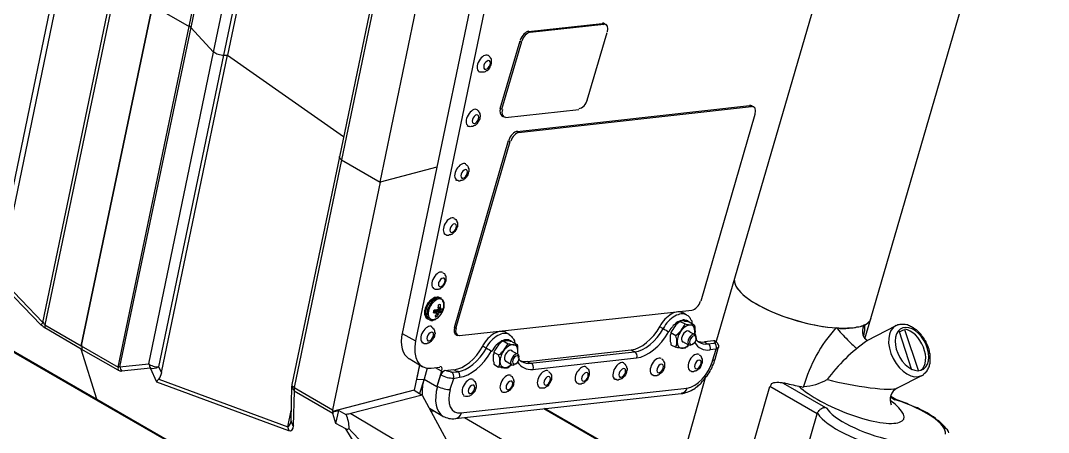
# Model space of a CAD drawing. Header units: inches. Extents: x 109 to 1721, y 29 to 669.
# Drawn here: x 1471.72 to 1514.76, y 426.01 to 443.26 of the extents above; entities that cross this region are included whole.
import ezdxf

# ---------------------------------------------------------------- set-up
doc = ezdxf.new("R2010")
doc.units = ezdxf.units.IN
doc.header["$LTSCALE"] = 0.03937
doc.header["$MEASUREMENT"] = 0
doc.layers.add('PDF3_Geometría', color=7, linetype='Continuous')

# ---------------------------------------------------------------- blocks, each defined once
blk = doc.blocks.new('OH3A1-1$-$ASSY$$CENTER$TUB_-_v2$-$copia1')
at = {"layer": 'PDF3_Geometría', "lineweight": -3}
for points in [[(17.8883, 14.5717), (17.7783, 14.0459), (17.84, 14.0109)], [(17.84, 14.0109), (17.9492, 14.5367), (17.8883, 14.5717)], [(17.9517, 14.5342), (17.8425, 14.0092)], [(17.8808, 13.9675), (17.9867, 14.4742), (17.9742, 14.5125), (17.9725, 14.5133), (17.9708, 14.515), (17.9683, 14.5167), (17.9667, 14.5183), (17.9517, 14.5342)], [(18.9817, 13.5217), (19.2792, 14.545)], [(18.0033, 14.4692), (17.8975, 13.9625)], [(18.0125, 14.4792), (17.9042, 13.9625), (18.0983, 13.8267)], [(18.365, 14.3033), (18.1967, 13.4967)], [(18.3817, 14.265), (18.2192, 13.4842)], [(18.7225, 13.4817), (18.9433, 14.2392)], [(18.1675, 14.1583), (18.0917, 13.7925)], [(18.1717, 14.1542), (18.095, 13.7875)], [(17.6225, 14.1192), (17.5142, 13.5975)], [(17.63, 14.1125), (17.5217, 13.5909), (17.595, 13.515), (17.7133, 14.0833)], [(18.095, 13.7875), (18.16, 13.75), (18.2358, 14.1167)], [(17.7175, 14.0817), (17.5983, 13.5109), (17.6592, 13.4759)], [(17.6592, 13.4759), (17.7783, 14.0458), (17.84, 14.0108)], [(17.7783, 14.0458), (17.6592, 13.4759)], [(18.4083, 14.0025), (18.5317, 14.0158)], [(18.5317, 14.0158), (18.5342, 14.0142)], [(18.5375, 14.0133), (18.535, 14.015)], [(17.6592, 13.4759), (17.7208, 13.44), (17.84, 14.0108)], [(17.8425, 14.0092), (17.7233, 13.4409), (17.7725, 13.4459), (17.8808, 13.9675)], [(17.8425, 14.0092), (17.8808, 13.9675)], [(17.8425, 14.0092), (17.8808, 13.9675)], [(18.4108, 14.0008), (18.4083, 14.0025)], [(18.5342, 14.0142), (18.4108, 14.0008)], [(18.5067, 13.8875), (18.54, 14.0008)], [(18.3608, 13.8733), (18.3942, 13.9867)], [(18.3967, 13.985), (18.3633, 13.8717)], [(18.3942, 13.9867), (18.3967, 13.985)], [(17.8975, 13.9625), (17.7883, 13.4409), (17.7933, 13.4309)], [(17.7934, 13.4309), (17.9042, 13.9625), (18.0983, 13.8267)], [(17.8975, 13.9625), (17.9042, 13.9625)], [(17.8975, 13.9625), (17.9042, 13.9625)], [(18.3408, 13.9625), (18.3417, 13.9617), (18.3433, 13.96), (18.3442, 13.9583), (18.345, 13.9575), (18.3458, 13.9558), (18.3458, 13.955), (18.3458, 13.9533), (18.3458, 13.9517), (18.3458, 13.9508), (18.3458, 13.9492), (18.3458, 13.9483), (18.345, 13.9467), (18.3442, 13.945), (18.3433, 13.9425), (18.3425, 13.9408), (18.3408, 13.9383), (18.34, 13.9375), (18.3392, 13.9367), (18.3375, 13.9367), (18.3367, 13.9358), (18.3358, 13.935), (18.3342, 13.9342), (18.3333, 13.9342), (18.3317, 13.9342), (18.33, 13.9342), (18.3283, 13.9342), (18.3267, 13.9342), (18.325, 13.935)], [(18.3892, 13.835), (18.7783, 13.8783)], [(18.3917, 13.8333), (18.7817, 13.8767)], [(18.7783, 13.8783), (18.7817, 13.8767)], [(18.785, 13.8758), (18.7825, 13.8775)], [(18.3217, 13.8717), (18.3233, 13.87), (18.3242, 13.8692), (18.325, 13.8675), (18.3258, 13.8667), (18.3267, 13.865), (18.3267, 13.8633), (18.3275, 13.8625), (18.3275, 13.8608), (18.3275, 13.86), (18.3267, 13.8583), (18.3267, 13.8575), (18.3267, 13.8558), (18.3258, 13.8542), (18.3242, 13.8517), (18.3233, 13.85), (18.3217, 13.8475), (18.3208, 13.8467), (18.32, 13.8458), (18.3192, 13.845), (18.3175, 13.845), (18.3167, 13.8442), (18.315, 13.8433), (18.3142, 13.8433), (18.3125, 13.8433), (18.3108, 13.8425), (18.3092, 13.8433), (18.3075, 13.8433), (18.3058, 13.8442)], [(18.3633, 13.8717), (18.3608, 13.8733)], [(18.3658, 13.8592), (18.3633, 13.8608)], [(18.37, 13.8583), (18.4925, 13.8717)], [(18.7875, 13.8633), (18.6967, 13.5508)], [(18.3917, 13.8333), (18.3892, 13.835)], [(18.2842, 13.5067), (18.375, 13.82)], [(18.2867, 13.505), (18.3775, 13.8183)], [(18.375, 13.82), (18.3775, 13.8183)], [(18.0917, 13.7925), (18.0117, 13.4109)], [(18.095, 13.7875), (18.0158, 13.4058), (18.08, 13.3684)], [(18.255, 13.775), (18.16, 13.75), (18.08, 13.3684)], [(18.095, 13.7875), (18.16, 13.75)], [(18.255, 13.775), (18.16, 13.75)], [(18.3025, 13.78), (18.3042, 13.7792), (18.305, 13.7783), (18.3067, 13.7767), (18.3075, 13.7758), (18.3075, 13.7742), (18.3083, 13.7725), (18.3083, 13.7717), (18.3083, 13.77), (18.3083, 13.7692), (18.3083, 13.7675), (18.3075, 13.7667), (18.3075, 13.765), (18.3067, 13.7625), (18.3058, 13.7608), (18.3042, 13.7583), (18.3025, 13.7567), (18.3017, 13.7558), (18.3008, 13.755), (18.3, 13.7542), (18.2992, 13.7533), (18.2975, 13.7533), (18.2967, 13.7525), (18.295, 13.7525), (18.2933, 13.7517), (18.2917, 13.7517), (18.29, 13.7525), (18.2883, 13.7525), (18.2867, 13.7533)], [(17.5917, 13.5108), (17.5175, 13.5867), (17.52, 13.5692), (17.265, 13.7617)], [(17.6875, 13.3833), (17.1484, 13.6942), (17.145, 13.6967), (17.1409, 13.6992), (17.1367, 13.7025), (17.1334, 13.705), (17.1292, 13.7083), (17.125, 13.7117), (17.1217, 13.715), (17.1175, 13.7183), (17.1142, 13.7225), (17.1109, 13.7258), (17.1067, 13.73), (17.1034, 13.7333), (17.1, 13.7375), (17.0975, 13.7417), (17.0942, 13.7458), (17.0909, 13.75)], [(17.1467, 13.6975), (17.685, 13.3867)], [(18.2833, 13.6892), (18.285, 13.6883), (18.2867, 13.6875), (18.2875, 13.6858), (18.2883, 13.6842), (18.2883, 13.6833), (18.2892, 13.6817), (18.2892, 13.6808), (18.2892, 13.6792), (18.2892, 13.6775), (18.2892, 13.6767), (18.2892, 13.675), (18.2883, 13.6742), (18.2875, 13.6717), (18.2867, 13.67), (18.285, 13.6675), (18.2833, 13.6658), (18.2825, 13.665), (18.2817, 13.6642), (18.2808, 13.6633), (18.28, 13.6625), (18.2783, 13.6625), (18.2775, 13.6617), (18.2758, 13.6617), (18.2742, 13.6608), (18.2733, 13.6608), (18.2717, 13.6608), (18.27, 13.6617), (18.2683, 13.6625)], [(18.265, 13.5983), (18.2658, 13.5975), (18.2675, 13.5967), (18.2683, 13.595), (18.2692, 13.5933), (18.27, 13.5925), (18.27, 13.5908), (18.27, 13.5892), (18.27, 13.5883), (18.27, 13.5867), (18.27, 13.5858), (18.27, 13.5842), (18.2692, 13.5833), (18.2683, 13.5808), (18.2675, 13.5792), (18.2667, 13.5767), (18.265, 13.575), (18.2642, 13.5742), (18.2633, 13.5733), (18.2617, 13.5725), (18.2608, 13.5717), (18.26, 13.5708), (18.2583, 13.5708), (18.2567, 13.57), (18.2558, 13.57), (18.2542, 13.57), (18.2525, 13.57), (18.2508, 13.5708), (18.2492, 13.5717)], [(18.2617, 13.5542), (18.2592, 13.5558), (18.2583, 13.5567), (18.2567, 13.5567), (18.255, 13.5567), (18.2542, 13.5567), (18.2525, 13.5567), (18.2508, 13.5567), (18.2492, 13.5558), (18.2483, 13.555), (18.2467, 13.5542), (18.245, 13.5533), (18.2442, 13.5517), (18.2425, 13.5508), (18.2417, 13.5492), (18.24, 13.5483), (18.2392, 13.5467), (18.2383, 13.545), (18.2375, 13.5433), (18.2367, 13.5417), (18.2358, 13.54), (18.235, 13.5383), (18.235, 13.5367), (18.2342, 13.535), (18.2342, 13.5333), (18.2342, 13.5317), (18.2342, 13.53), (18.2342, 13.5283), (18.235, 13.5267), (18.2358, 13.525), (18.2358, 13.5242), (18.2367, 13.5225), (18.2383, 13.5217), (18.2392, 13.5208), (18.2417, 13.52)], [(18.265, 13.5367), (18.2658, 13.5383), (18.2658, 13.5392), (18.2667, 13.5408), (18.2667, 13.5417), (18.2667, 13.5433), (18.2667, 13.545), (18.2667, 13.5458), (18.2667, 13.5467), (18.2658, 13.5483), (18.2658, 13.5492), (18.265, 13.55), (18.265, 13.5517), (18.2642, 13.5525), (18.2633, 13.5533), (18.2625, 13.5542), (18.2617, 13.5542)], [(18.2542, 13.5308), (18.2492, 13.5342), (18.2525, 13.5308)], [(18.2525, 13.5317), (18.2492, 13.5342)], [(18.2492, 13.5342), (18.2542, 13.5308)], [(18.2583, 13.5308), (18.2508, 13.5358)], [(18.2517, 13.5358), (18.2592, 13.5308)], [(18.2542, 13.5358), (18.2542, 13.5358)], [(18.26, 13.5317), (18.255, 13.5358), (18.26, 13.5325)], [(18.2558, 13.5367), (18.2558, 13.5367)], [(18.2625, 13.5333), (18.2558, 13.5367)], [(18.2567, 13.5392), (18.2567, 13.5392)], [(18.2567, 13.5392), (18.2608, 13.5375)], [(18.2608, 13.5375), (18.2567, 13.5392)], [(18.2567, 13.5383), (18.2617, 13.5367)], [(18.2567, 13.5383), (18.2617, 13.5367)], [(18.2575, 13.5408), (18.26, 13.5392), (18.2575, 13.5408)], [(18.2608, 13.5442), (18.26, 13.5442)], [(18.2608, 13.5392), (18.2608, 13.5392)], [(18.2608, 13.5375), (18.2608, 13.5375)], [(18.2617, 13.5367), (18.2617, 13.5367)], [(18.6817, 13.535), (18.2925, 13.4925)], [(18.2417, 13.52), (18.2425, 13.5192), (18.2433, 13.5192), (18.245, 13.5183), (18.2458, 13.5183), (18.2467, 13.5183), (18.2483, 13.5183), (18.2492, 13.5192), (18.25, 13.5192), (18.2517, 13.52), (18.2525, 13.52), (18.2533, 13.5208), (18.255, 13.5217), (18.2558, 13.5225), (18.2567, 13.5233), (18.2575, 13.5242), (18.2592, 13.5258)], [(18.2525, 13.5308), (18.2525, 13.5308)], [(18.2533, 13.5308), (18.2575, 13.5292)], [(18.2533, 13.5283), (18.2533, 13.5283)], [(18.255, 13.525), (18.2533, 13.5267)], [(18.2542, 13.53), (18.2542, 13.5308)], [(18.2575, 13.5283), (18.2542, 13.53)], [(18.2575, 13.5283), (18.2575, 13.5283)], [(18.2592, 13.5308), (18.2583, 13.5308)], [(18.26, 13.5317), (18.26, 13.5317)], [(18.6767, 13.5158), (18.675, 13.5175), (18.6733, 13.5183), (18.6717, 13.5183), (18.6692, 13.5192), (18.6675, 13.5192), (18.665, 13.5183), (18.6625, 13.5175), (18.66, 13.5167), (18.6583, 13.5158), (18.6558, 13.5142), (18.6533, 13.5117), (18.6508, 13.51), (18.6492, 13.5075), (18.6467, 13.505), (18.645, 13.5025), (18.6433, 13.4992)], [(18.6775, 13.5158), (18.675, 13.5158), (18.6725, 13.5167), (18.67, 13.5167), (18.6683, 13.5175), (18.6667, 13.5175), (18.665, 13.5175), (18.6633, 13.5175), (18.6625, 13.5167), (18.66, 13.515), (18.6575, 13.5125), (18.655, 13.5108), (18.6533, 13.5083), (18.6517, 13.5058), (18.65, 13.5033), (18.6483, 13.5008), (18.6467, 13.4983), (18.6467, 13.4958), (18.6458, 13.4933), (18.6458, 13.4908), (18.6458, 13.4892)], [(18.6625, 13.5167), (18.6708, 13.5125)], [(18.6725, 13.5275), (18.6675, 13.5308)], [(18.6725, 13.5275), (18.675, 13.5267), (18.6767, 13.525), (18.6783, 13.5233), (18.6792, 13.5217), (18.68, 13.5192), (18.6817, 13.5175), (18.6817, 13.515), (18.6825, 13.5125)], [(18.6775, 13.5158), (18.6858, 13.5108)], [(18.9717, 13.4875), (18.9817, 13.5217)], [(17.5983, 13.5108), (17.5983, 13.5108)], [(17.6592, 13.47), (17.5983, 13.5058)], [(18.2458, 13.5075), (18.2475, 13.5067), (18.2483, 13.505), (18.2492, 13.5042), (18.25, 13.5025), (18.2508, 13.5017), (18.2508, 13.5), (18.2508, 13.4983), (18.2517, 13.4975), (18.2517, 13.4958), (18.2508, 13.495), (18.2508, 13.4933), (18.2508, 13.4925), (18.25, 13.49), (18.2483, 13.4875), (18.2475, 13.4858), (18.2458, 13.4842), (18.245, 13.4833), (18.2442, 13.4825), (18.2433, 13.4817), (18.2417, 13.4808), (18.2408, 13.48), (18.2392, 13.48), (18.2383, 13.4792), (18.2367, 13.4792), (18.235, 13.4792), (18.2333, 13.4792), (18.2317, 13.48), (18.23, 13.4808)], [(18.2867, 13.505), (18.2842, 13.5067)], [(18.6333, 13.505), (18.6283, 13.5075)], [(18.6467, 13.4983), (18.655, 13.4933)], [(18.655, 13.4733), (18.6558, 13.4758), (18.6567, 13.4775), (18.6567, 13.48), (18.6567, 13.4825), (18.6567, 13.485), (18.6567, 13.4875), (18.6558, 13.49), (18.655, 13.4933), (18.6583, 13.4958), (18.66, 13.4975), (18.6625, 13.5), (18.6642, 13.5017)], [(18.6642, 13.5017), (18.6658, 13.5042), (18.6675, 13.5067), (18.6692, 13.5092), (18.6708, 13.5125), (18.6733, 13.5117), (18.6758, 13.5117), (18.6775, 13.5108), (18.6792, 13.5108)], [(18.6867, 13.4942), (18.6767, 13.5)], [(18.6792, 13.5108), (18.6817, 13.5108), (18.6825, 13.5108), (18.6842, 13.5108), (18.6858, 13.5108), (18.6867, 13.5075), (18.6867, 13.505), (18.6867, 13.5025), (18.6875, 13.5)], [(18.6875, 13.5), (18.6867, 13.4967), (18.6867, 13.4942)], [(18.9233, 13.5058), (18.9258, 13.5058), (18.9275, 13.5058), (18.93, 13.505), (18.9325, 13.505), (18.9367, 13.505), (18.94, 13.505), (18.9433, 13.5058), (18.9467, 13.5058), (18.9492, 13.5058), (18.9517, 13.5058), (18.9542, 13.5067), (18.9558, 13.5067), (18.9583, 13.5075), (18.9617, 13.5075), (18.9642, 13.5083), (18.9667, 13.5092), (18.9692, 13.51), (18.97, 13.5108), (18.9717, 13.5108)], [(18.9717, 13.5108), (18.9708, 13.5067), (18.9708, 13.5017), (18.97, 13.4967), (18.9692, 13.4917)], [(19.0233, 13.5092), (18.975, 13.4842)], [(19.0667, 13.4258), (19.0683, 13.4267), (19.07, 13.4275), (19.0708, 13.4292), (19.0725, 13.43), (19.0733, 13.4317), (19.075, 13.4325), (19.0758, 13.4342), (19.0767, 13.4358), (19.0775, 13.4375), (19.0783, 13.4392), (19.0792, 13.4408), (19.08, 13.4425), (19.08, 13.4442), (19.0808, 13.4467), (19.0808, 13.4483), (19.0808, 13.45), (19.0808, 13.4525), (19.0808, 13.4542), (19.0808, 13.4558), (19.0808, 13.4583), (19.0808, 13.46), (19.0808, 13.4625), (19.08, 13.4642), (19.08, 13.4667), (19.0792, 13.4683), (19.0792, 13.47), (19.0783, 13.4725), (19.0775, 13.4742), (19.0767, 13.4767), (19.0758, 13.4783), (19.075, 13.48), (19.0742, 13.4825), (19.0733, 13.4842), (19.0717, 13.4858), (19.0708, 13.4883), (19.0692, 13.49), (19.0683, 13.4917), (19.0667, 13.4933), (19.0658, 13.495), (19.0642, 13.4967), (19.0625, 13.4983), (19.0617, 13.4992), (19.06, 13.5008), (19.0583, 13.5025), (19.0567, 13.5033), (19.055, 13.5042), (19.0533, 13.5058), (19.0517, 13.5067), (19.05, 13.5075), (19.0483, 13.5083), (19.0467, 13.5092), (19.045, 13.51), (19.0433, 13.5108), (19.0417, 13.5108), (19.0392, 13.5117), (19.0375, 13.5117), (19.0358, 13.5117), (19.0342, 13.5117), (19.0325, 13.5117), (19.03, 13.5117), (19.0283, 13.5108), (19.0267, 13.5108), (19.025, 13.51), (19.0233, 13.5092)], [(19.0283, 13.5017), (19.05, 13.4358)], [(19.0292, 13.4992), (19.0383, 13.5033)], [(19.0383, 13.5033), (19.0617, 13.4333)], [(18.1967, 13.4967), (18.2192, 13.4842)], [(18.2892, 13.4925), (18.2867, 13.4942)], [(18.38, 13.4833), (18.3783, 13.4842), (18.3767, 13.485), (18.375, 13.4858), (18.3725, 13.4858), (18.3708, 13.4858), (18.3683, 13.4858), (18.3658, 13.485), (18.3633, 13.4842), (18.3617, 13.4825), (18.3592, 13.4808), (18.3567, 13.4792), (18.3542, 13.4767), (18.3525, 13.475), (18.35, 13.4717), (18.3483, 13.4692), (18.3467, 13.4667)], [(18.3808, 13.4825), (18.3783, 13.4833), (18.3758, 13.4842), (18.3733, 13.4842), (18.3717, 13.4842), (18.37, 13.4842), (18.3683, 13.4842), (18.3667, 13.4842), (18.3658, 13.4842), (18.3625, 13.4817), (18.3608, 13.48), (18.3583, 13.4775), (18.3567, 13.4758), (18.355, 13.4733), (18.3533, 13.4708), (18.3517, 13.4683), (18.35, 13.465), (18.35, 13.4625), (18.3492, 13.4608), (18.3492, 13.4583), (18.3492, 13.4558)], [(18.3658, 13.4842), (18.3742, 13.4792)], [(18.3758, 13.495), (18.3708, 13.4975)], [(18.3758, 13.495), (18.3783, 13.4933), (18.38, 13.4917), (18.3808, 13.49), (18.3825, 13.4883), (18.3833, 13.4867), (18.385, 13.4842), (18.385, 13.4825), (18.3858, 13.48)], [(18.3808, 13.4825), (18.3892, 13.4783)], [(18.6458, 13.4892), (18.6458, 13.4867), (18.6458, 13.4833), (18.6467, 13.4808), (18.6467, 13.4775)], [(18.6767, 13.4767), (18.6667, 13.4825)], [(18.6883, 13.4883), (18.6883, 13.49)], [(18.6883, 13.4867), (18.69, 13.485), (18.6908, 13.4842), (18.6925, 13.4825), (18.6942, 13.4817)], [(18.7183, 13.4842), (18.7033, 13.4825)], [(18.7033, 13.4825), (18.7083, 13.4792)], [(18.72, 13.4833), (18.7208, 13.4833), (18.7225, 13.4825), (18.7233, 13.4817), (18.7242, 13.4808), (18.725, 13.48), (18.725, 13.4792), (18.7258, 13.4783), (18.7258, 13.4775), (18.7267, 13.4767), (18.7267, 13.475), (18.7267, 13.4733), (18.7258, 13.4717)], [(17.685, 13.3867), (17.6592, 13.47)], [(17.7208, 13.435), (17.6592, 13.47)], [(17.685, 13.3867), (17.6592, 13.47)], [(18.265, 13.3575), (18.2675, 13.3567), (18.27, 13.3558), (18.2725, 13.355), (18.275, 13.3542), (18.2775, 13.3542), (18.28, 13.3533), (18.2834, 13.3533), (18.2859, 13.3542), (18.6642, 13.3958), (18.6667, 13.3958), (18.6692, 13.3967), (18.6717, 13.3975), (18.6742, 13.3983), (18.6767, 13.3992), (18.6783, 13.4), (18.6808, 13.4008), (18.6833, 13.4025), (18.685, 13.4033), (18.6875, 13.405), (18.6892, 13.4067), (18.6917, 13.4083), (18.6933, 13.41), (18.6958, 13.4117), (18.6975, 13.4133), (18.6992, 13.4158), (18.7008, 13.4175), (18.7025, 13.4192), (18.7042, 13.4217), (18.7058, 13.4242), (18.7075, 13.4258), (18.7092, 13.4283), (18.7108, 13.4308), (18.7125, 13.4333), (18.7133, 13.4358), (18.715, 13.4375), (18.7158, 13.44), (18.7167, 13.4425), (18.7183, 13.445), (18.7192, 13.4475), (18.72, 13.4508), (18.7208, 13.4533), (18.7258, 13.4717)], [(18.3367, 13.4717), (18.3317, 13.475)], [(18.35, 13.465), (18.3583, 13.4608)], [(18.3583, 13.44), (18.3592, 13.4425), (18.36, 13.445), (18.36, 13.4475), (18.36, 13.4492), (18.36, 13.4517), (18.36, 13.455), (18.3592, 13.4575), (18.3583, 13.4608), (18.3617, 13.4625), (18.3633, 13.465), (18.3658, 13.4667), (18.3675, 13.4692)], [(18.3675, 13.4692), (18.3692, 13.4717), (18.3708, 13.4742), (18.3725, 13.4767), (18.3742, 13.4792), (18.3767, 13.4792), (18.3792, 13.4783), (18.3808, 13.4783), (18.3825, 13.4775)], [(18.39, 13.4617), (18.38, 13.4675)], [(18.3825, 13.4775), (18.3842, 13.4775), (18.3858, 13.4775), (18.3875, 13.4775), (18.3892, 13.4783), (18.39, 13.475), (18.39, 13.4725), (18.39, 13.4692), (18.39, 13.4675)], [(18.39, 13.4675), (18.39, 13.4642), (18.39, 13.4617)], [(18.4067, 13.4492), (18.4117, 13.4467), (18.5858, 13.4658), (18.58, 13.4683)], [(18.58, 13.4683), (18.4067, 13.4492)], [(18.6467, 13.4775), (18.655, 13.4733)], [(18.6642, 13.4717), (18.6625, 13.4717), (18.66, 13.4725), (18.6583, 13.4725), (18.655, 13.4733)], [(18.6708, 13.4717), (18.6692, 13.4717), (18.6675, 13.4717), (18.6658, 13.4717), (18.6642, 13.4717)], [(18.6767, 13.4767), (18.675, 13.4758), (18.6742, 13.4742), (18.6725, 13.4733), (18.6708, 13.4717)], [(18.6833, 13.4783), (18.6817, 13.4775)], [(18.7083, 13.4792), (18.7192, 13.48)], [(18.7167, 13.4508), (18.7225, 13.47), (18.7117, 13.4692)], [(18.9667, 13.4783), (18.9667, 13.4783)], [(18.23, 13.4408), (18.2083, 13.4542)], [(18.3492, 13.4558), (18.3492, 13.4533), (18.3492, 13.4508), (18.35, 13.4483), (18.35, 13.445)], [(18.38, 13.4442), (18.37, 13.45)], [(18.3917, 13.455), (18.3917, 13.4567)], [(18.3917, 13.4542), (18.3925, 13.4525), (18.3942, 13.4508), (18.3958, 13.45), (18.3975, 13.4492)], [(18.5892, 13.455), (18.415, 13.4358)], [(18.5675, 13.4475), (18.5692, 13.4458), (18.57, 13.445), (18.5708, 13.4433), (18.5717, 13.4425), (18.5725, 13.4408), (18.5725, 13.4392), (18.5733, 13.4383), (18.5733, 13.4367), (18.5733, 13.4358), (18.5725, 13.4342), (18.5725, 13.4333), (18.5725, 13.4317), (18.5717, 13.43), (18.5708, 13.4275), (18.5692, 13.425), (18.5675, 13.4233), (18.5667, 13.4225), (18.5658, 13.4217), (18.565, 13.4208), (18.5633, 13.4208), (18.5625, 13.42), (18.5608, 13.4192), (18.56, 13.4192), (18.5583, 13.4183), (18.5567, 13.4183), (18.555, 13.4192), (18.5533, 13.4192), (18.5517, 13.42)], [(18.6308, 13.4542), (18.6325, 13.4533), (18.6333, 13.4517), (18.6342, 13.4508), (18.635, 13.4492), (18.6358, 13.4475), (18.6358, 13.4467), (18.6358, 13.445), (18.6358, 13.4442), (18.6358, 13.4425), (18.6358, 13.4417), (18.6358, 13.44), (18.6358, 13.4392), (18.635, 13.4367), (18.6333, 13.4342), (18.6325, 13.4325), (18.6308, 13.4308), (18.63, 13.43), (18.6292, 13.4292), (18.6275, 13.4283), (18.6267, 13.4275), (18.6258, 13.4267), (18.6242, 13.4267), (18.6233, 13.4258), (18.6217, 13.4258), (18.62, 13.4258), (18.6183, 13.4258), (18.6167, 13.4267), (18.615, 13.4267)], [(18.6942, 13.4608), (18.695, 13.46), (18.6967, 13.4592), (18.6975, 13.4575), (18.6983, 13.4558), (18.6983, 13.455), (18.6992, 13.4533), (18.6992, 13.4517), (18.6992, 13.4508), (18.6992, 13.4492), (18.6992, 13.4483), (18.6992, 13.4467), (18.6983, 13.4458), (18.6975, 13.4433), (18.6967, 13.4417), (18.695, 13.4392), (18.6942, 13.4375), (18.6925, 13.4367), (18.6917, 13.4358), (18.6908, 13.435), (18.69, 13.4342), (18.6883, 13.4342), (18.6875, 13.4333), (18.6858, 13.4333), (18.685, 13.4325), (18.6833, 13.4325), (18.6817, 13.4325), (18.68, 13.4333), (18.6783, 13.4342)], [(18.0067, 13.3333), (17.7858, 13.415), (17.775, 13.4383), (17.7267, 13.4333)], [(18.2258, 13.4442), (18.2167, 13.4017)], [(18.2258, 13.4433), (18.2208, 13.4192), (18.2333, 13.42)], [(18.2383, 13.4383), (18.2333, 13.42)], [(18.245, 13.4383), (18.26, 13.44)], [(18.2625, 13.4333), (18.2525, 13.4392)], [(18.2625, 13.4333), (18.255, 13.4075)], [(18.2833, 13.4358), (18.2683, 13.4342)], [(18.2783, 13.4317), (18.2892, 13.4325), (18.2833, 13.4358)], [(18.35, 13.445), (18.3583, 13.44)], [(18.3675, 13.4383), (18.3658, 13.4392), (18.3633, 13.4392), (18.3617, 13.44), (18.3583, 13.44)], [(18.3742, 13.4392), (18.3725, 13.4383), (18.3708, 13.4383), (18.3692, 13.4383), (18.3675, 13.4383)], [(18.38, 13.4442), (18.3783, 13.4425), (18.3767, 13.4417), (18.3758, 13.44), (18.3742, 13.4392)], [(18.3867, 13.4458), (18.385, 13.445)], [(18.4417, 13.4333), (18.4425, 13.4325), (18.4442, 13.4308), (18.445, 13.43), (18.4458, 13.4283), (18.4467, 13.4267), (18.4467, 13.4258), (18.4467, 13.4242), (18.4467, 13.4225), (18.4467, 13.4217), (18.4467, 13.42), (18.4467, 13.4192), (18.4458, 13.4175), (18.445, 13.4158), (18.4442, 13.4133), (18.4425, 13.4117), (18.4417, 13.4092), (18.4408, 13.4083), (18.4392, 13.4075), (18.4383, 13.4075), (18.4375, 13.4067), (18.4367, 13.4058), (18.435, 13.405), (18.4333, 13.405), (18.4325, 13.405), (18.4308, 13.405), (18.4292, 13.405), (18.4275, 13.405), (18.4258, 13.4058)], [(18.5042, 13.44), (18.5058, 13.4392), (18.5075, 13.4375), (18.5083, 13.4367), (18.5092, 13.435), (18.5092, 13.4342), (18.51, 13.4325), (18.51, 13.4308), (18.51, 13.43), (18.51, 13.4283), (18.51, 13.4275), (18.5092, 13.4258), (18.5092, 13.425), (18.5083, 13.4225), (18.5075, 13.4208), (18.5058, 13.4183), (18.5042, 13.4167), (18.5033, 13.4158), (18.5025, 13.415), (18.5017, 13.4142), (18.5008, 13.4133), (18.4992, 13.4125), (18.4983, 13.4125), (18.4967, 13.4117), (18.495, 13.4117), (18.4933, 13.4117), (18.4925, 13.4117), (18.4908, 13.4125), (18.4892, 13.4133)], [(17.7892, 13.42), (18.005, 13.34), (18.0108, 13.3675)], [(18.2333, 13.42), (18.2258, 13.3958)], [(18.2333, 13.42), (18.255, 13.4075)], [(18.2608, 13.4267), (18.255, 13.4075)], [(18.2925, 13.4225), (18.2825, 13.4208), (18.2767, 13.4025)], [(18.315, 13.4192), (18.3167, 13.4183), (18.3175, 13.4167), (18.3192, 13.4158), (18.3192, 13.4142), (18.32, 13.4125), (18.32, 13.4117), (18.3208, 13.41), (18.3208, 13.4092), (18.3208, 13.4075), (18.3208, 13.4067), (18.32, 13.405), (18.32, 13.4042), (18.3192, 13.4017), (18.3183, 13.3992), (18.3167, 13.3975), (18.315, 13.3958), (18.3142, 13.395), (18.3133, 13.3942), (18.3125, 13.3933), (18.3108, 13.3925), (18.31, 13.3917), (18.3092, 13.3917), (18.3075, 13.3908), (18.3058, 13.3908), (18.3042, 13.3908), (18.3025, 13.3908), (18.3008, 13.3917), (18.2992, 13.3917)], [(18.3783, 13.4258), (18.38, 13.425), (18.3808, 13.4242), (18.3817, 13.4225), (18.3825, 13.4208), (18.3833, 13.42), (18.3833, 13.4183), (18.3833, 13.4175), (18.3842, 13.4158), (18.3833, 13.4142), (18.3833, 13.4133), (18.3833, 13.4117), (18.3833, 13.4108), (18.3825, 13.4083), (18.3808, 13.4067), (18.38, 13.4042), (18.3783, 13.4025), (18.3775, 13.4017), (18.3767, 13.4008), (18.375, 13.4), (18.3742, 13.3992), (18.3733, 13.3992), (18.3717, 13.3983), (18.3708, 13.3983), (18.3692, 13.3975), (18.3675, 13.3975), (18.3658, 13.3975), (18.3642, 13.3983), (18.3625, 13.3992)], [(18.675, 13.3175), (18.705, 13.4225)], [(18.815, 13.4125), (18.8158, 13.4125), (18.8167, 13.4133), (18.8192, 13.4142), (18.8217, 13.4142), (18.8242, 13.415), (18.8275, 13.415), (18.83, 13.4142), (18.8325, 13.4142), (18.835, 13.4133)], [(18.835, 13.4133), (18.9058, 13.3725)], [(19.0667, 13.4258), (19.0258, 13.405)], [(18.0108, 13.3483), (18.0108, 13.3492), (18.0108, 13.35), (18.0117, 13.4083)], [(18.0808, 13.3625), (18.0158, 13.4), (18.0142, 13.3417)], [(18.2167, 13.4017), (18.08, 13.3658)], [(18.2167, 13.4017), (18.23, 13.3933)], [(18.295, 13.3633), (18.6733, 13.405)], [(18.7533, 13.2025), (18.8125, 13.4075)], [(18.8917, 13.3617), (18.8125, 13.4075)], [(18.8608, 13.4075), (18.8633, 13.4075), (18.865, 13.4075), (18.8675, 13.4067), (18.8692, 13.4075)], [(17.685, 13.3867), (18.2242, 13.075)], [(18.2267, 13.0725), (17.6875, 13.3833)], [(18.23, 13.3933), (18.1108, 13.3625)], [(18.23, 13.3933), (18.3117, 13.2425)], [(19.1125, 13.33), (19.1117, 13.3325), (19.11, 13.335), (19.1075, 13.3375), (19.1058, 13.34), (19.1033, 13.3425), (19.1008, 13.345), (19.0983, 13.3475), (19.0958, 13.35), (19.0925, 13.3517), (19.09, 13.3542), (19.0867, 13.3567), (19.0833, 13.3583), (19.08, 13.3608), (19.0758, 13.3633), (19.0725, 13.365), (19.0683, 13.3675), (19.0642, 13.3692), (19.06, 13.3717), (19.0558, 13.3733), (19.0517, 13.375), (19.0467, 13.3767), (19.0425, 13.3792), (19.0375, 13.3808), (19.0333, 13.3825), (19.0283, 13.3842), (19.0233, 13.3858), (19.015, 13.3908)], [(19.0217, 13.385), (19.015, 13.3892)], [(19.0233, 13.3858), (19.0225, 13.3858), (19.0217, 13.385)], [(18.0808, 13.365), (18.0908, 13.3675)], [(18.1025, 13.3367), (18.0858, 13.3458), (18.0808, 13.3625)], [(18.0858, 13.3458), (18.0908, 13.3675), (18.1025, 13.3608)], [(18.1108, 13.3625), (18.3117, 13.2425)], [(18.265, 13.3575), (18.2425, 13.3708)], [(18.245, 13.3667), (18.2492, 13.3667)], [(18.3009, 13.3558), (18.4258, 13.2833), (18.5583, 13.2983), (18.4342, 13.37)], [(18.5625, 13.2975), (18.4358, 13.3708)], [(18.8325, 13.1567), (18.8917, 13.3617)], [(18.8917, 13.3617), (18.8925, 13.3625), (18.8925, 13.3642), (18.8933, 13.365), (18.8942, 13.3658), (18.895, 13.3675), (18.8958, 13.3683), (18.8967, 13.3692), (18.8975, 13.37), (18.8983, 13.37), (18.8992, 13.3708), (18.9008, 13.3717), (18.9017, 13.3717), (18.9025, 13.3725), (18.9033, 13.3725), (18.905, 13.3725), (18.9058, 13.3725)], [(18.2625, 13.0742), (18.1025, 13.3367)], [(18.1075, 13.3375), (18.1125, 13.3317), (18.1175, 13.3267), (18.1217, 13.3217), (18.1267, 13.3167)]]:
    blk.add_lwpolyline(points, dxfattribs=at)
for centre, radius, start, end in [((17.8977, 13.992), 0.0292, 251.8117, 271.1915), ((17.8977, 13.992), 0.0292, 251.8117, 271.1915), ((18.2654, 13.5288), 0.017, 155.6499, 170.8815), ((18.2534, 13.602), 0.0658, 267.2831, 270.9002), ((18.2386, 13.5712), 0.0385, 294.6559, 297.6482), ((18.2193, 13.5565), 0.0421, 333.1768, 336.3381), ((18.2124, 13.5458), 0.0451, 352.0309, 358.3651), ((18.2354, 13.5471), 0.0321, 318.2096, 341.8012), ((18.2463, 13.5516), 0.0241, 303.1243, 307.3929), ((18.2225, 13.5444), 0.0386, 353.2437, 0.6011), ((18.2297, 13.5353), 0.0318, 4.2969, 7.8473), ((18.2107, 13.4475), 0.1032, 60.0853, 60.7208), ((18.2472, 13.5403), 0.017, 335.6499, 350.8815), ((17.6729, 13.4375), 0.1097, 134.8032, 137.6824), ((18.2538, 13.577), 0.0458, 263.6975, 268.8329), ((18.2255, 13.5417), 0.0314, 327.3383, 335.397), ((18.3219, 13.6508), 0.1379, 240.1676, 240.8036), ((18.2273, 13.5312), 0.0277, 354.384, 358.0551), ((18.2317, 13.5416), 0.0289, 325.2052, 334.1235), ((18.227, 13.5514), 0.0377, 323.6106, 327.1456), ((18.6622, 13.5004), 0.0248, 346.2864, 359.1629), ((19.0998, 13.3445), 0.2391, 137.5748, 164.7291), ((19.2395, 13.781), 0.4185, 220.9455, 224.8549), ((18.9818, 13.4983), 0.0143, 180.0293, 248.9877), ((19.153, 13.2349), 0.3063, 125.5318, 143.0178), ((18.3656, 13.4679), 0.0248, 346.2864, 359.1629), ((17.7386, 13.4416), 0.0144, 182.327, 215.6106), ((17.7869, 13.4466), 0.0144, 182.327, 215.6106), ((17.7886, 13.4695), 0.0292, 251.8117, 271.1915), ((18.8346, 13.401), 0.0225, 149.0152, 162.8514), ((18.9269, 13.7562), 0.354, 254.9996, 259.3691), ((18.862, 13.5031), 0.0958, 274.2743, 298.9004), ((19.0498, 13.9641), 0.5627, 255.4899, 262.9127), ((18.0246, 13.4088), 0.0129, 168.2015, 179.0856), ((19.0355, 13.3857), 0.0216, 116.581, 204.539), ((18.0948, 13.3654), 0.0149, 167.0256, 179.0176), ((18.2218, 13.6087), 0.2808, 239.7674, 239.9385), ((18.2532, 13.3884), 0.0201, 238.4337, 239.9983)]:
    blk.add_arc(centre, radius, start, end, dxfattribs=at)
for points in [[(18.5356, 14.0154), (18.5346, 14.016), (18.5334, 14.0163), (18.5321, 14.0161)], [(18.5404, 14.0016), (18.5427, 14.0093), (18.5401, 14.0151), (18.5346, 14.0144)], [(17.8427, 14.0092), (17.8421, 14.0099), (17.8412, 14.0106), (17.8401, 14.0112)], [(17.8427, 14.0092), (17.8421, 14.0099), (17.8412, 14.0106), (17.8401, 14.0112)], [(18.4087, 14.0028), (18.4032, 14.0021), (18.3969, 13.9953), (18.3946, 13.9876)], [(18.4112, 14.0011), (18.4057, 14.0004), (18.3994, 13.9936), (18.3971, 13.9859)], [(17.8815, 13.9684), (17.8829, 13.9668), (17.8855, 13.9653), (17.8886, 13.9643)], [(17.8815, 13.9684), (17.8829, 13.9668), (17.8855, 13.9653), (17.8886, 13.9643)], [(18.3406, 13.9621), (18.3365, 13.9645), (18.3296, 13.9605), (18.3254, 13.9531)], [(18.3254, 13.9531), (18.3211, 13.9458), (18.321, 13.9378), (18.3252, 13.9354)], [(18.3388, 13.9527), (18.3357, 13.9509), (18.3332, 13.9466), (18.3332, 13.943)], [(18.3444, 13.9495), (18.3444, 13.9531), (18.3419, 13.9545), (18.3388, 13.9527)], [(18.3388, 13.9398), (18.3419, 13.9416), (18.3444, 13.9459), (18.3444, 13.9495)], [(18.3332, 13.943), (18.3332, 13.9395), (18.3357, 13.938), (18.3388, 13.9398)], [(18.493, 13.8731), (18.4985, 13.8738), (18.5048, 13.8806), (18.5071, 13.8883)], [(18.7823, 13.8779), (18.7813, 13.8785), (18.7801, 13.8788), (18.7787, 13.8786)], [(18.7879, 13.8641), (18.7902, 13.8718), (18.7876, 13.8776), (18.7821, 13.8769)], [(18.307, 13.8623), (18.3028, 13.8549), (18.3027, 13.847), (18.3069, 13.8446)], [(18.3223, 13.8713), (18.3181, 13.8737), (18.3113, 13.8697), (18.307, 13.8623)], [(18.3196, 13.8619), (18.3165, 13.8601), (18.314, 13.8558), (18.314, 13.8522)], [(18.3252, 13.8587), (18.3252, 13.8622), (18.3227, 13.8637), (18.3196, 13.8619)], [(18.3613, 13.8734), (18.3596, 13.8678), (18.3605, 13.863), (18.3636, 13.8612)], [(18.3646, 13.8717), (18.3623, 13.864), (18.3649, 13.8583), (18.3705, 13.8589)], [(18.314, 13.8522), (18.314, 13.8486), (18.3165, 13.8472), (18.3196, 13.849)], [(18.3196, 13.849), (18.3227, 13.8507), (18.3252, 13.8551), (18.3252, 13.8587)], [(18.3896, 13.8353), (18.384, 13.8346), (18.3777, 13.8278), (18.3754, 13.8201)], [(18.3929, 13.8336), (18.3874, 13.8329), (18.3811, 13.8261), (18.3788, 13.8184)], [(18.0911, 13.7931), (18.0908, 13.7915), (18.0922, 13.7896), (18.0949, 13.788)], [(18.0911, 13.7931), (18.0908, 13.7915), (18.0922, 13.7896), (18.0949, 13.788)], [(18.3031, 13.7804), (18.299, 13.7829), (18.2921, 13.7788), (18.2879, 13.7715)], [(18.2879, 13.7715), (18.2836, 13.7641), (18.2835, 13.7562), (18.2877, 13.7537)], [(18.3004, 13.7702), (18.2973, 13.7684), (18.2948, 13.7641), (18.2948, 13.7605)], [(18.2948, 13.7605), (18.2948, 13.757), (18.2973, 13.7555), (18.3004, 13.7573)], [(18.306, 13.767), (18.306, 13.7706), (18.3035, 13.772), (18.3004, 13.7702)], [(18.3004, 13.7573), (18.3035, 13.7591), (18.306, 13.7634), (18.306, 13.767)], [(18.284, 13.6896), (18.2798, 13.692), (18.2729, 13.688), (18.2687, 13.6806)], [(18.2687, 13.6806), (18.2644, 13.6733), (18.2644, 13.6653), (18.2686, 13.6629)], [(18.2821, 13.6794), (18.279, 13.6776), (18.2765, 13.6733), (18.2765, 13.6697)], [(18.2877, 13.6762), (18.2877, 13.6797), (18.2852, 13.6812), (18.2821, 13.6794)], [(18.2821, 13.6665), (18.2852, 13.6682), (18.2877, 13.6726), (18.2877, 13.6762)], [(18.2765, 13.6697), (18.2765, 13.6661), (18.279, 13.6647), (18.2821, 13.6665)], [(18.2648, 13.5988), (18.2606, 13.6012), (18.2538, 13.5972), (18.2495, 13.5898)], [(18.2495, 13.5898), (18.2453, 13.5824), (18.2452, 13.5745), (18.2494, 13.5721)], [(18.2629, 13.5886), (18.2598, 13.5868), (18.2573, 13.5824), (18.2573, 13.5789)], [(18.2685, 13.5853), (18.2685, 13.5889), (18.266, 13.5903), (18.2629, 13.5886)], [(18.2629, 13.5756), (18.266, 13.5774), (18.2685, 13.5817), (18.2685, 13.5853)], [(18.7535, 13.5855), (18.7519, 13.5695), (18.7801, 13.5472), (18.8243, 13.5295)], [(18.7535, 13.5855), (18.7521, 13.5717), (18.773, 13.553), (18.8082, 13.5365)], [(18.2573, 13.5789), (18.2573, 13.5753), (18.2598, 13.5738), (18.2629, 13.5756)], [(18.2598, 13.5564), (18.2544, 13.5595), (18.2455, 13.5541), (18.2399, 13.5444)], [(18.2623, 13.5556), (18.2569, 13.5587), (18.248, 13.5533), (18.2424, 13.5436)], [(18.2613, 13.5541), (18.2559, 13.5554), (18.2486, 13.5506), (18.244, 13.5427)], [(18.2661, 13.5373), (18.2688, 13.5457), (18.2668, 13.5527), (18.2613, 13.5541)], [(18.6821, 13.5356), (18.6876, 13.5363), (18.694, 13.5431), (18.6963, 13.5508)], [(18.2399, 13.5444), (18.2342, 13.5346), (18.234, 13.5242), (18.2394, 13.5211)], [(18.2424, 13.5436), (18.2367, 13.5338), (18.2365, 13.5234), (18.2419, 13.5202)], [(18.244, 13.5427), (18.2395, 13.5348), (18.239, 13.5261), (18.2428, 13.5221)], [(18.2608, 13.5447), (18.2599, 13.5449), (18.2588, 13.5448), (18.2577, 13.5444)], [(18.2608, 13.5321), (18.2617, 13.5324), (18.2624, 13.5327), (18.2631, 13.5331)], [(18.2623, 13.5371), (18.2631, 13.5374), (18.2639, 13.5376), (18.2645, 13.5379)], [(18.6673, 13.5306), (18.662, 13.5337), (18.6549, 13.5331), (18.6475, 13.5289)], [(18.8082, 13.5365), (18.8435, 13.52), (18.8875, 13.5083), (18.9236, 13.5058)], [(17.5949, 13.5152), (17.596, 13.5132), (17.5971, 13.5119), (17.5981, 13.5113)], [(18.2428, 13.5221), (18.2467, 13.518), (18.2538, 13.5198), (18.2597, 13.5263)], [(18.2517, 13.5244), (18.2527, 13.5243), (18.2537, 13.5244), (18.2548, 13.5248)], [(18.6475, 13.5289), (18.6401, 13.5247), (18.6331, 13.5173), (18.628, 13.5083)], [(18.6533, 13.5255), (18.6459, 13.5213), (18.6389, 13.514), (18.6338, 13.505)], [(18.6731, 13.5273), (18.6678, 13.5304), (18.6607, 13.5297), (18.6533, 13.5255)], [(18.8243, 13.5295), (18.8686, 13.5118), (18.9194, 13.5025), (18.9519, 13.5061)], [(18.9644, 13.5084), (18.9742, 13.5112), (18.9803, 13.5156), (18.982, 13.5214)], [(18.9719, 13.5112), (18.9774, 13.5138), (18.9808, 13.5173), (18.982, 13.5214)], [(17.5917, 13.5117), (17.5941, 13.5092), (17.5964, 13.5073), (17.5984, 13.5061)], [(17.5986, 13.5113), (17.5981, 13.5091), (17.5981, 13.5072), (17.5985, 13.5056)], [(18.2312, 13.499), (18.2269, 13.4916), (18.2269, 13.4837), (18.2311, 13.4812)], [(18.2465, 13.5079), (18.2423, 13.5104), (18.2354, 13.5063), (18.2312, 13.499)], [(18.2494, 13.4945), (18.2494, 13.4981), (18.2469, 13.4995), (18.2438, 13.4977)], [(18.2846, 13.5067), (18.2829, 13.5011), (18.2838, 13.4963), (18.2869, 13.4946)], [(18.2871, 13.5059), (18.2848, 13.4982), (18.2874, 13.4924), (18.293, 13.4931)], [(18.3706, 13.4981), (18.3654, 13.5012), (18.3582, 13.5006), (18.3508, 13.4964)], [(18.3765, 13.4948), (18.3712, 13.4979), (18.3641, 13.4972), (18.3567, 13.493)], [(18.5804, 13.469), (18.597, 13.4709), (18.6161, 13.4865), (18.6287, 13.5085)], [(18.5862, 13.4657), (18.6029, 13.4675), (18.6219, 13.4831), (18.6345, 13.5052)], [(18.5892, 13.4556), (18.6078, 13.4577), (18.629, 13.4751), (18.6432, 13.4998)], [(18.6338, 13.5049), (18.6368, 13.503), (18.6411, 13.5006), (18.6434, 13.4995)], [(18.6647, 13.5019), (18.6601, 13.4961), (18.6572, 13.4887), (18.6572, 13.4825)], [(18.6797, 13.5106), (18.6751, 13.511), (18.6694, 13.5077), (18.6647, 13.5019)], [(18.6705, 13.4989), (18.6675, 13.4966), (18.6652, 13.4926), (18.6647, 13.4888)], [(18.6784, 13.4994), (18.6767, 13.5014), (18.6736, 13.5013), (18.6705, 13.4989)], [(18.687, 13.5), (18.687, 13.5062), (18.6842, 13.5102), (18.6797, 13.5106)], [(18.9714, 13.5117), (18.9686, 13.5077), (18.9673, 13.5031), (18.9676, 13.4986)], [(19.0238, 13.5098), (19.0093, 13.5023), (19.0072, 13.4775), (19.0191, 13.4544)], [(19.0273, 13.5004), (19.0184, 13.4891), (19.0216, 13.4666), (19.0344, 13.4501)], [(19.0665, 13.4908), (19.0537, 13.5073), (19.0362, 13.5116), (19.0273, 13.5004)], [(19.0698, 13.4736), (19.0635, 13.4896), (19.0508, 13.5019), (19.0386, 13.5039)], [(18.1967, 13.4975), (18.1925, 13.4773), (18.1969, 13.4608), (18.2081, 13.4543)], [(18.2192, 13.4842), (18.2133, 13.4556), (18.2245, 13.4359), (18.2454, 13.4382)], [(18.2438, 13.4977), (18.2407, 13.4959), (18.2382, 13.4916), (18.2382, 13.488)], [(18.2382, 13.488), (18.2382, 13.4845), (18.2407, 13.483), (18.2438, 13.4848)], [(18.2438, 13.4848), (18.2469, 13.4866), (18.2494, 13.4909), (18.2494, 13.4945)], [(18.3508, 13.4964), (18.3435, 13.4922), (18.3364, 13.4848), (18.3313, 13.4758)], [(18.3567, 13.493), (18.3493, 13.4888), (18.3422, 13.4815), (18.3371, 13.4725)], [(18.6572, 13.4825), (18.6571, 13.4763), (18.6599, 13.4723), (18.6645, 13.4719)], [(18.6647, 13.4888), (18.6642, 13.485), (18.6656, 13.4822), (18.6682, 13.4818)], [(18.6751, 13.4818), (18.6749, 13.4772), (18.6779, 13.4755), (18.6817, 13.478)], [(18.6825, 13.4946), (18.6786, 13.4921), (18.6753, 13.4864), (18.6751, 13.4818)], [(18.6838, 13.4919), (18.6807, 13.4901), (18.6782, 13.4858), (18.6782, 13.4822)], [(18.6782, 13.4822), (18.6782, 13.4786), (18.6807, 13.4772), (18.6838, 13.479)], [(18.6891, 13.4907), (18.6893, 13.4953), (18.6863, 13.497), (18.6825, 13.4946)], [(18.6894, 13.4887), (18.6894, 13.4922), (18.6869, 13.4937), (18.6838, 13.4919)], [(18.6838, 13.479), (18.6869, 13.4807), (18.6894, 13.4851), (18.6894, 13.4887)], [(18.6868, 13.4815), (18.6922, 13.4721), (18.7013, 13.4676), (18.7125, 13.4689)], [(18.6913, 13.4836), (18.6948, 13.4823), (18.6987, 13.4819), (18.7029, 13.4824)], [(18.694, 13.4818), (18.6982, 13.4793), (18.7032, 13.4784), (18.7087, 13.479)], [(18.7194, 13.4808), (18.7222, 13.4809), (18.722, 13.4824), (18.7189, 13.484)], [(18.7211, 13.4839), (18.7205, 13.4843), (18.7199, 13.4844), (18.7192, 13.4843)], [(18.723, 13.4706), (18.7242, 13.4745), (18.7226, 13.4792), (18.7193, 13.481)], [(18.9428, 13.4858), (18.9497, 13.4788), (18.9554, 13.4736), (18.958, 13.4718)], [(19.0736, 13.4405), (19.0824, 13.4517), (19.0793, 13.4742), (19.0665, 13.4908)], [(17.6602, 13.4763), (17.6598, 13.4741), (17.6597, 13.4722), (17.6602, 13.4706)], [(17.6602, 13.4763), (17.6598, 13.4741), (17.6597, 13.4722), (17.6602, 13.4706)], [(18.2837, 13.4357), (18.3004, 13.4375), (18.3194, 13.4531), (18.332, 13.4752)], [(18.2896, 13.4324), (18.3062, 13.4342), (18.3252, 13.4498), (18.3379, 13.4718)], [(18.2925, 13.4231), (18.3111, 13.4252), (18.3324, 13.4426), (18.3465, 13.4673)], [(18.3371, 13.4724), (18.3402, 13.4705), (18.3445, 13.4681), (18.3468, 13.467)], [(18.3681, 13.4694), (18.3634, 13.4636), (18.3606, 13.4562), (18.3605, 13.45)], [(18.3739, 13.4664), (18.3709, 13.4641), (18.3685, 13.4601), (18.368, 13.4563)], [(18.383, 13.4781), (18.3784, 13.4785), (18.3727, 13.4752), (18.3681, 13.4694)], [(18.3817, 13.4669), (18.38, 13.4689), (18.3769, 13.4688), (18.3739, 13.4664)], [(18.3903, 13.4675), (18.3904, 13.4737), (18.3876, 13.4777), (18.383, 13.4781)], [(18.3924, 13.4574), (18.3926, 13.462), (18.3897, 13.4637), (18.3858, 13.4612)], [(18.5896, 13.4556), (18.5909, 13.4595), (18.5892, 13.4642), (18.586, 13.466)], [(18.6645, 13.4719), (18.6681, 13.4716), (18.6724, 13.4736), (18.6764, 13.4773)], [(18.694, 13.4613), (18.6898, 13.4637), (18.6829, 13.4597), (18.6787, 13.4523)], [(18.713, 13.4689), (18.7142, 13.4729), (18.7126, 13.4775), (18.7093, 13.4793)], [(18.7222, 13.471), (18.7244, 13.4712), (18.7258, 13.4718), (18.7261, 13.4728)], [(19.0657, 13.4351), (19.0744, 13.442), (19.0761, 13.4577), (19.0698, 13.4736)], [(18.3605, 13.45), (18.3605, 13.4438), (18.3633, 13.4398), (18.3679, 13.4394)], [(18.368, 13.4563), (18.3675, 13.4525), (18.3689, 13.4497), (18.3715, 13.4493)], [(18.3784, 13.4485), (18.3782, 13.4439), (18.3812, 13.4422), (18.3851, 13.4446)], [(18.3858, 13.4612), (18.3819, 13.4588), (18.3786, 13.453), (18.3784, 13.4485)], [(18.3871, 13.4586), (18.384, 13.4568), (18.3815, 13.4524), (18.3815, 13.4489)], [(18.3815, 13.4489), (18.3815, 13.4453), (18.384, 13.4438), (18.3871, 13.4456)], [(18.3927, 13.4553), (18.3927, 13.4589), (18.3902, 13.4603), (18.3871, 13.4586)], [(18.3871, 13.4456), (18.3902, 13.4474), (18.3927, 13.4517), (18.3927, 13.4553)], [(18.3901, 13.449), (18.3955, 13.4396), (18.4047, 13.4351), (18.4159, 13.4364)], [(18.3946, 13.4511), (18.3981, 13.4498), (18.402, 13.4494), (18.4062, 13.4499)], [(18.3973, 13.4493), (18.4015, 13.4468), (18.4065, 13.4459), (18.4121, 13.4465)], [(18.4163, 13.4364), (18.4175, 13.4404), (18.4159, 13.445), (18.4127, 13.4468)], [(18.5681, 13.4471), (18.564, 13.4495), (18.5571, 13.4455), (18.5529, 13.4381)], [(18.6306, 13.4546), (18.6265, 13.457), (18.6196, 13.453), (18.6154, 13.4456)], [(18.6344, 13.4412), (18.6344, 13.4447), (18.6319, 13.4462), (18.6288, 13.4444)], [(18.6738, 13.4051), (18.6908, 13.407), (18.7101, 13.4277), (18.7171, 13.4514)], [(18.6787, 13.4523), (18.6744, 13.4449), (18.6744, 13.437), (18.6786, 13.4346)], [(18.6921, 13.4511), (18.689, 13.4493), (18.6865, 13.4449), (18.6865, 13.4414)], [(18.6977, 13.4478), (18.6977, 13.4514), (18.6952, 13.4528), (18.6921, 13.4511)], [(18.6921, 13.4381), (18.6952, 13.4399), (18.6977, 13.4442), (18.6977, 13.4478)], [(18.7172, 13.4518), (18.7194, 13.452), (18.7208, 13.4526), (18.7211, 13.4536)], [(19.0191, 13.4544), (19.0311, 13.4312), (19.0525, 13.4186), (19.067, 13.4261)], [(19.0344, 13.4501), (19.0471, 13.4335), (19.0647, 13.4292), (19.0736, 13.4405)], [(17.7206, 13.4413), (17.7217, 13.4407), (17.7228, 13.4408), (17.7237, 13.4417)], [(17.7211, 13.4405), (17.7206, 13.4383), (17.7206, 13.4363), (17.721, 13.4347)], [(17.721, 13.4353), (17.723, 13.434), (17.7249, 13.4335), (17.7264, 13.4336)], [(17.7723, 13.4459), (17.7737, 13.4443), (17.7763, 13.4428), (17.7795, 13.4418)], [(17.7749, 13.4384), (17.7785, 13.4371), (17.7842, 13.4381), (17.789, 13.441)], [(17.7897, 13.4205), (17.7915, 13.4227), (17.793, 13.4264), (17.7939, 13.4311)], [(18.2631, 13.4343), (18.2643, 13.4383), (18.2629, 13.4413), (18.26, 13.441)], [(18.2684, 13.4343), (18.2655, 13.434), (18.2622, 13.4305), (18.2611, 13.4265)], [(18.2687, 13.4352), (18.2718, 13.4335), (18.2766, 13.4323), (18.2794, 13.4325)], [(18.283, 13.4214), (18.2842, 13.4254), (18.2826, 13.43), (18.2793, 13.4318)], [(18.293, 13.4231), (18.2942, 13.427), (18.2926, 13.4317), (18.2893, 13.4335)], [(18.3679, 13.4394), (18.3715, 13.4391), (18.3758, 13.4411), (18.3797, 13.4448)], [(18.4415, 13.4338), (18.4373, 13.4362), (18.4304, 13.4322), (18.4262, 13.4248)], [(18.4895, 13.4315), (18.4853, 13.4241), (18.4852, 13.4162), (18.4894, 13.4137)], [(18.5048, 13.4404), (18.5006, 13.4429), (18.4938, 13.4388), (18.4895, 13.4315)], [(18.5029, 13.4302), (18.4998, 13.4284), (18.4973, 13.4241), (18.4973, 13.4205)], [(18.5085, 13.427), (18.5085, 13.4306), (18.506, 13.432), (18.5029, 13.4302)], [(18.5529, 13.4381), (18.5486, 13.4308), (18.5485, 13.4228), (18.5527, 13.4204)], [(18.5654, 13.4369), (18.5623, 13.4351), (18.5598, 13.4308), (18.5598, 13.4272)], [(18.571, 13.4337), (18.571, 13.4372), (18.5685, 13.4387), (18.5654, 13.4369)], [(18.5654, 13.424), (18.5685, 13.4257), (18.571, 13.4301), (18.571, 13.4337)], [(18.6154, 13.4456), (18.6111, 13.4383), (18.611, 13.4303), (18.6152, 13.4279)], [(18.6288, 13.4444), (18.6257, 13.4426), (18.6232, 13.4383), (18.6232, 13.4347)], [(18.6232, 13.4347), (18.6232, 13.4311), (18.6257, 13.4297), (18.6288, 13.4315)], [(18.6288, 13.4315), (18.6319, 13.4332), (18.6344, 13.4376), (18.6344, 13.4412)], [(18.6865, 13.4414), (18.6865, 13.4378), (18.689, 13.4363), (18.6921, 13.4381)], [(17.7892, 13.4207), (17.7877, 13.4188), (17.7865, 13.4172), (17.7858, 13.4159)], [(18.2334, 13.4208), (18.2306, 13.4112), (18.2296, 13.402), (18.2304, 13.3939)], [(18.2612, 13.4271), (18.2673, 13.4237), (18.2767, 13.4214), (18.2822, 13.4218)], [(18.3156, 13.4196), (18.3115, 13.422), (18.3046, 13.418), (18.3004, 13.4106)], [(18.3637, 13.4173), (18.3594, 13.4099), (18.3594, 13.402), (18.3636, 13.3996)], [(18.379, 13.4263), (18.3748, 13.4287), (18.3679, 13.4247), (18.3637, 13.4173)], [(18.3763, 13.4161), (18.3732, 13.4143), (18.3707, 13.4099), (18.3707, 13.4064)], [(18.3819, 13.4128), (18.3819, 13.4164), (18.3794, 13.4178), (18.3763, 13.4161)], [(18.3763, 13.4031), (18.3794, 13.4049), (18.3819, 13.4092), (18.3819, 13.4128)], [(18.4262, 13.4248), (18.4219, 13.4174), (18.4219, 13.4095), (18.4261, 13.4071)], [(18.4396, 13.4236), (18.4365, 13.4218), (18.434, 13.4174), (18.434, 13.4139)], [(18.434, 13.4139), (18.434, 13.4103), (18.4365, 13.4088), (18.4396, 13.4106)], [(18.4452, 13.4203), (18.4452, 13.4239), (18.4427, 13.4253), (18.4396, 13.4236)], [(18.4396, 13.4106), (18.4427, 13.4124), (18.4452, 13.4167), (18.4452, 13.4203)], [(18.4973, 13.4205), (18.4973, 13.417), (18.4998, 13.4155), (18.5029, 13.4173)], [(18.5029, 13.4173), (18.506, 13.4191), (18.5085, 13.4234), (18.5085, 13.427)], [(18.5598, 13.4272), (18.5598, 13.4236), (18.5623, 13.4222), (18.5654, 13.424)], [(18.012, 13.4114), (18.0116, 13.4098), (18.013, 13.4079), (18.0158, 13.4063)], [(18.0117, 13.409), (18.0116, 13.406), (18.0132, 13.4032), (18.0159, 13.4011)], [(18.0161, 13.4063), (18.0156, 13.4041), (18.0156, 13.4022), (18.016, 13.4006)], [(18.2559, 13.4075), (18.2492, 13.3845), (18.253, 13.3649), (18.2656, 13.3576)], [(18.2559, 13.4075), (18.2492, 13.3845), (18.253, 13.3649), (18.2656, 13.3576)], [(18.2562, 13.4079), (18.2623, 13.4045), (18.2717, 13.4022), (18.2772, 13.4027)], [(18.2771, 13.4028), (18.2702, 13.3791), (18.2784, 13.3615), (18.2954, 13.3634)], [(18.3004, 13.4106), (18.2961, 13.4033), (18.296, 13.3953), (18.3002, 13.3929)], [(18.3129, 13.4094), (18.3098, 13.4076), (18.3073, 13.4033), (18.3073, 13.3997)], [(18.3073, 13.3997), (18.3073, 13.3961), (18.3098, 13.3947), (18.3129, 13.3965)], [(18.3185, 13.4062), (18.3185, 13.4097), (18.316, 13.4112), (18.3129, 13.4094)], [(18.3129, 13.3965), (18.316, 13.3982), (18.3185, 13.4026), (18.3185, 13.4062)], [(18.3707, 13.4064), (18.3707, 13.4028), (18.3732, 13.4013), (18.3763, 13.4031)], [(18.6646, 13.3968), (18.669, 13.3973), (18.6727, 13.4007), (18.6743, 13.4058)], [(18.8612, 13.4082), (18.8782, 13.3921), (18.9119, 13.3736), (18.9478, 13.3607)], [(18.9804, 13.4056), (19.0041, 13.4027), (19.0212, 13.4024), (19.0259, 13.4048)], [(17.6852, 13.3864), (17.6856, 13.385), (17.6863, 13.384), (17.6873, 13.3834)], [(17.6852, 13.3864), (17.6856, 13.385), (17.6863, 13.384), (17.6873, 13.3834)], [(19.0298, 13.3478), (19.044, 13.3528), (19.0379, 13.367), (19.0142, 13.3842)], [(19.107, 13.328), (19.1086, 13.3451), (19.0725, 13.3696), (19.0225, 13.3855)], [(18.0807, 13.3657), (18.0807, 13.3647), (18.0808, 13.3639), (18.081, 13.3631)], [(18.1026, 13.3614), (18.106, 13.3617), (18.1089, 13.3622), (18.1112, 13.3628)], [(18.108, 13.3376), (18.1078, 13.345), (18.106, 13.3532), (18.1028, 13.3613)], [(18.2863, 13.3543), (18.2907, 13.3548), (18.2944, 13.3582), (18.2959, 13.3633)], [(18.8927, 13.3622), (18.9076, 13.3401), (18.9579, 13.3151), (19.0124, 13.3028)], [(18.9068, 13.3725), (18.919, 13.3524), (18.9657, 13.3291), (19.0162, 13.3178)], [(18.9478, 13.3607), (18.9838, 13.3478), (19.0157, 13.3428), (19.0298, 13.3478)], [(18.0051, 13.3409), (18.0074, 13.3408), (18.0093, 13.3439), (18.0106, 13.3497)], [(18.0108, 13.3498), (18.0108, 13.3468), (18.0123, 13.344), (18.015, 13.342)], [(18.0054, 13.3405), (18.0053, 13.3381), (18.0057, 13.3359), (18.0066, 13.334)], [(18.0065, 13.3342), (18.0115, 13.3323), (18.0144, 13.3352), (18.0145, 13.342)], [(18.1031, 13.3368), (18.1049, 13.3357), (18.1066, 13.336), (18.108, 13.3377)]]:
    blk.add_open_spline(points, degree=3, dxfattribs=at)

msp = doc.modelspace()

# ---------------------------------------------------------------- block references
at = {"xscale": 25, "yscale": 25, "zscale": 25}
msp.add_blockref('OH3A1-1$-$ASSY$$CENTER$TUB_-_v2$-$copia1', (1032.78, 92.74), dxfattribs=at)

doc.saveas('drawing.dxf')
